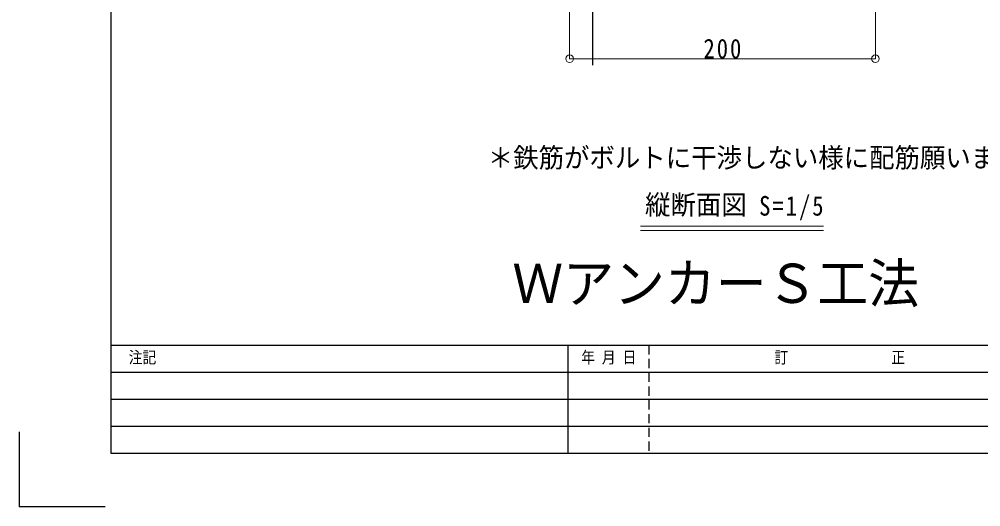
# Model space of a CAD drawing. Units: millimetres at full size, sheet at 1:5. Extents: x -1050 to 1050, y -742 to 742.
# Drawn here: x -1050 to -421, y -742 to -423 of the extents above; entities that cross this region are included whole.
import ezdxf
from ezdxf.enums import TextEntityAlignment as Align

# ---------------------------------------------------------------- set-up
doc = ezdxf.new("R2010")
doc.units = ezdxf.units.MM
doc.header["$LTSCALE"] = 5
doc.linetypes.add('DASHED1', pattern=[1.8, 1.2, -0.6])
for name, color, linetype in [('0-1_躯体', 134, 'Continuous'), ('1-4_印刷位置ライン', 7, 'Continuous'), ('1-5_図枠1_1', 7, 'Continuous')]:
    doc.layers.add(name, color=color, linetype=linetype)
doc.layers.add('0-3_寸法', color=54, linetype='Continuous', lineweight=20)
doc.layers.add('0-9_文字', color=3, linetype='Continuous', lineweight=20)
doc.styles.add('ＭＳ ゴシック', font='')
doc.styles.add('ＭＳ 明朝', font='')
doc.styles.get('ＭＳ ゴシック').set_extended_font_data('MS Gothic')
doc.styles.get('ＭＳ 明朝').set_extended_font_data('MS Mincho')

# ---------------------------------------------------------------- blocks, each defined once
blk = doc.blocks.new('dimension_origin')
at = {"color": 0, "linetype": 'Continuous', "lineweight": -2}
blk.add_circle((0, 0), 1.25, dxfattribs=at)

msp = doc.modelspace()

# ---------------------------------------------------------------- linework, layer by layer
at = {"layer": '0-1_躯体'}
msp.add_line((-675, -339.293), (-675, -453.569), dxfattribs=at)
at = {"layer": '0-3_寸法'}
for p, q in [((-690, -449.293), (-690, -350.305)), ((-490, -449.293), (-490, -350.305)), ((-690, -449.293), (-490, -449.293)), ((-690, -449.293), (-490, -449.293))]:
    msp.add_line(p, q, dxfattribs=at)
at = {"layer": '0-9_文字'}
for p, q in [((-524.014, -558.793), (-643.767, -558.793)), ((-524.014, -561.793), (-643.767, -561.793))]:
    msp.add_line(p, q, dxfattribs=at)
at = {"layer": '1-4_印刷位置ライン'}
for p in [(-1050, -693.374), (-993.722, -742.5)]:
    msp.add_line(p, (-1050, -742.5), dxfattribs=at)
at = {"layer": '1-5_図枠1_1'}
for p, q in [((-990, -636.793), (990, -636.793)), ((-691.162, -636.793), (-691.162, -707.5)), ((-990, -654.47), (-390.657, -654.47)), ((-990, -672.146), (-37.121, -672.146)), ((-990, -689.823), (-390.657, -689.823))]:
    msp.add_line(p, q, dxfattribs=at)
at = {"layer": '1-5_図枠1_1', "linetype": 'DASHED1'}
msp.add_line((-638.131, -636.793), (-638.131, -707.5), dxfattribs=at)
msp.add_line((-638.131, -636.793), (-638.131, -707.5), dxfattribs=at)
at = {"layer": '1-5_図枠1_1'}
msp.add_lwpolyline([(-990, 682.5), (-990, -707.5), (990, -707.5)], dxfattribs=at)

# ---------------------------------------------------------------- block references
at = {"layer": '0-3_寸法', "xscale": 2, "yscale": 2, "rotation": 180}
msp.add_blockref('dimension_origin', (-690, -449.293), dxfattribs=at)
msp.add_blockref('dimension_origin', (-690, -449.293), dxfattribs=at)
at = {"layer": '0-3_寸法', "xscale": 2, "yscale": 2}
msp.add_blockref('dimension_origin', (-490, -449.293), dxfattribs=at)
msp.add_blockref('dimension_origin', (-490, -449.293), dxfattribs=at)

# ---------------------------------------------------------------- texts
at = {"layer": '0-3_寸法', "insert": (-602.5, -449.293), "char_height": 12.83, "attachment_point": 7, "style": 'ＭＳ ゴシック'}
msp.add_mtext('\\T1.17;\\W0.85;200', dxfattribs=at)
msp.add_mtext('\\T1.17;\\W0.85;200', dxfattribs=at)
at = {"layer": '0-9_文字', "style": 'ＭＳ ゴシック', "width": 0.95}
for s, height, p in [('＊鉄筋がボルトに干渉しない様に配筋願います。', 12.83, (-743.55, -524.293)), ('縦断面図', 12.83, (-640.701, -555.106)), ('ＷアンカーＳ工法', 25.66, (-727.5, -616.793))]:
    msp.add_text(s, height=height, dxfattribs=at).set_placement(p, align=Align.BOTTOM_LEFT)
at = {"layer": '0-9_文字', "insert": (-566.097, -555.106), "char_height": 12.83, "attachment_point": 7, "style": 'ＭＳ ゴシック'}
msp.add_mtext('\\T1.17;\\W0.85;S=1/5', dxfattribs=at)
at = {"layer": '1-5_図枠1_1', "style": 'ＭＳ 明朝', "width": 0.85}
for s, p in [('注記', (-978.418, -650.934)), ('年 月 日', (-682.419, -650.934)), ('訂               正', (-556.108, -650.934))]:
    msp.add_text(s, height=7.776, dxfattribs=at).set_placement(p, align=Align.BOTTOM_LEFT)

doc.saveas('drawing.dxf')
